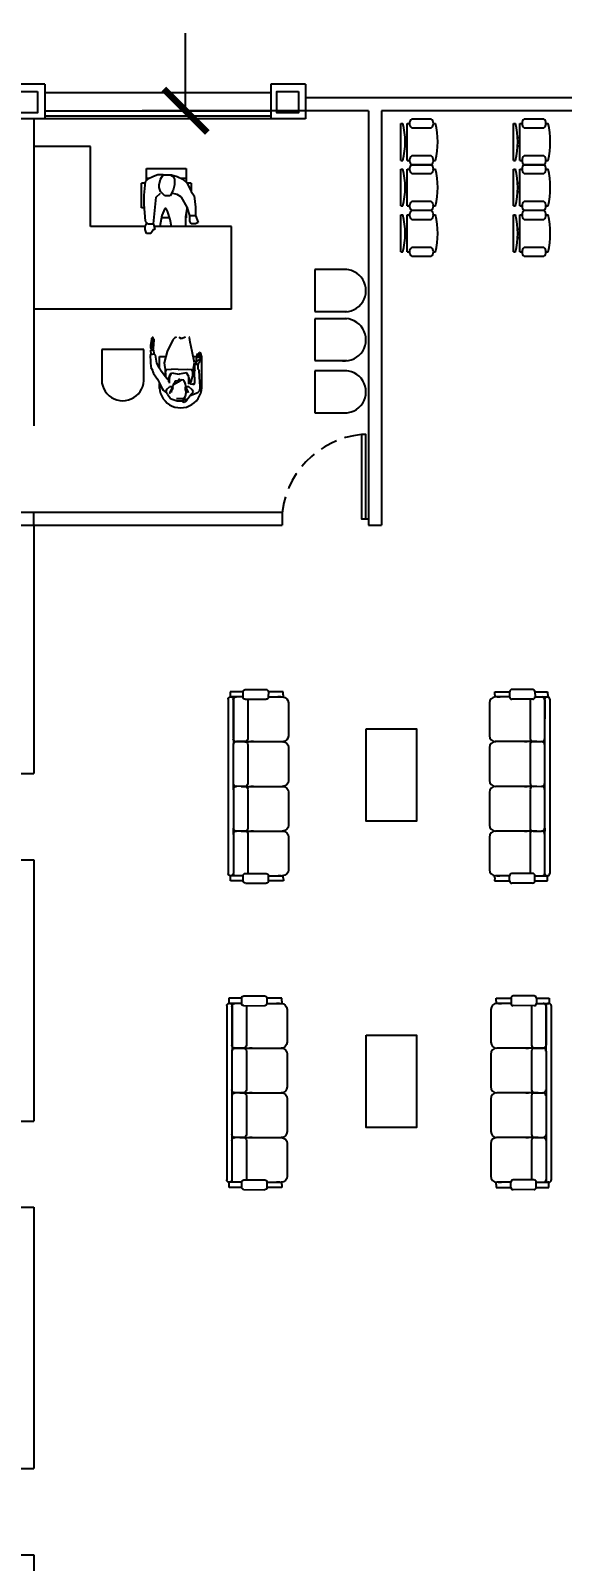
# Model space of a CAD drawing. Header units: millimetres. Extents: x -1615 to -538, y 177 to 397.
# Drawn here: x -1147.01 to -1140.89, y 326.57 to 344.19 of the extents above; entities that cross this region are included whole.
import ezdxf

# ---------------------------------------------------------------- set-up
doc = ezdxf.new("R2010")
doc.units = ezdxf.units.MM
doc.linetypes.add('OCULTA2', pattern=[0.3, 0.2, -0.1])
for name, color, linetype in [('MOB', 7, 'Continuous'), ('MUEB', 251, 'Continuous'), ('MUEBLES', 9, 'Continuous'), ('MUROS', 1, 'Continuous'), ('VENT', 4, 'Continuous'), ('VENTANAS', 4, 'Continuous')]:
    doc.layers.add(name, color=color, linetype=linetype)
doc.styles.get("Standard").update_dxf_attribs({"font": 'stylu.ttf'})
doc.dimstyles.new('ISO-25', dxfattribs={"dimtxt": 0.5, "dimasz": 0.5, "dimexe": 0.5, "dimexo": 0.625, "dimtad": 0, "dimtih": 1, "dimtoh": 1, "dimtxsty": 'Standard', "dimblk": 'ARCHTICK', "dimcen": 2.5, "dimadec": 0, "dimazin": 0, "dimtfac": 1, "dimtmove": 0, "dimatfit": 3, "dimfxl": 0, "dimarcsym": 0})

# ---------------------------------------------------------------- blocks, each defined once
blk = doc.blocks.new('A$C31F15ED4')
at = {"layer": 'VENT'}
blk.add_line((0, 0.03), (0, 0), dxfattribs=at)
blk.add_lwpolyline([(0, 0.03), (0.97, 0.03), (0.97, 0.08), (0, 0.08)], close=True, dxfattribs=at)
at = {"layer": 'VENT', "linetype": 'OCULTA2'}
blk.add_arc((-0.051, -0.025), 1.026, 5.8587, 87.1721, dxfattribs=at)
blk = doc.blocks.new('SILLON4')
at = {"layer": 'MOB'}
for p, q in [((0.609, 1.016), (0.262, 0.867)), ((0.719, 0.998), (0.696, 0.988)), ((0.706, 0.964), (0.699, 0.98)), ((0.763, 0.83), (0.706, 0.964)), ((0.706, 0.964), (0.72, 0.932)), ((0.763, 0.83), (0.706, 0.964)), ((0.719, 0.998), (0.751, 1.012)), ((0.751, 1.012), (0.818, 0.854)), ((0.136, 0.814), (-0.211, 0.665)), ((0.414, 0.34), (0.226, 0.778)), ((0.436, 0.289), (0.226, 0.777)), ((0.844, 0.576), (0.75, 0.797)), ((0.818, 0.854), (0.763, 0.83)), ((0.947, 0.62), (0.852, 0.84)), ((-0.337, 0.611), (-0.684, 0.462)), ((-0.059, 0.137), (-0.247, 0.575)), ((0.825, 0.6), (0.415, 0.424)), ((0.933, 0.586), (0.878, 0.562)), ((0.878, 0.562), (0.909, 0.492)), ((0.933, 0.586), (0.991, 0.452)), ((-0.81, 0.408), (-1.156, 0.26)), ((-0.81, 0.408), (-1.156, 0.26)), ((0.922, 0.396), (-0.922, -0.396)), ((-0.684, 0.29), (-0.72, 0.372)), ((0.898, 0.451), (-0.061, 0.038)), ((0.352, 0.398), (-0.058, 0.222)), ((0.358, 0.471), (0.37, 0.443)), ((0.397, 0.38), (0.436, 0.29)), ((0.891, 0.446), (0.481, 0.271)), ((0.909, 0.491), (0.936, 0.428)), ((0.991, 0.452), (0.936, 0.428)), ((-1.219, 0.167), (-1.196, 0.177)), ((-0.531, -0.066), (-0.696, 0.317)), ((-0.121, 0.195), (-0.531, 0.019)), ((-0.115, 0.268), (-0.103, 0.24)), ((-0.076, 0.177), (-0.037, 0.087)), ((-1.219, 0.167), (-1.251, 0.154)), ((-1.251, 0.154), (-1.183, -0.004)), ((-1.185, 0.154), (-1.192, 0.169)), ((-1.157, 0.087), (-1.192, 0.169)), ((-1.128, 0.02), (-1.185, 0.154)), ((-1.185, 0.154), (-1.172, 0.121)), ((-1.183, -0.004), (-1.128, 0.02)), ((-1, -0.214), (-1.094, 0.006)), ((-0.041, 0.047), (-0.945, -0.341)), ((-0.588, 0.065), (-0.576, 0.037)), ((-1.102, -0.258), (-1.197, -0.038)), ((-0.594, -0.008), (-1.013, -0.188)), ((-0.549, -0.026), (-0.51, -0.116)), ((-0.464, -0.135), (-0.534, -0.165)), ((-1.068, -0.272), (-1.013, -0.248)), ((-1.068, -0.272), (-1.011, -0.406)), ((-1.013, -0.248), (-0.955, -0.383)), ((-1.012, -0.251), (-0.979, -0.328)), ((-1.011, -0.406), (-0.956, -0.382)), ((-0.956, -0.382), (-0.959, -0.375))]:
    blk.add_line(p, q, dxfattribs=at)
for centre, radius, start, end in [((0.636, 0.953), 0.0686, 23.2236, 113.2236), ((0.163, 0.751), 0.0686, 23.2236, 113.2236), ((0.163, 0.751), 0.0686, 23.2236, 113.2236), ((0.289, 0.804), 0.0686, 113.2236, 203.2236), ((0.773, 0.807), 0.0257, 113.2236, 203.2236), ((0.829, 0.83), 0.0257, 23.2236, 113.2236), ((-0.31, 0.548), 0.0686, 23.2236, 113.2236), ((-0.31, 0.548), 0.0686, 23.2236, 113.2236), ((-0.184, 0.602), 0.0686, 113.2236, 203.2236), ((0.868, 0.586), 0.0257, 203.2236, 293.2236), ((0.923, 0.61), 0.0257, 293.2236, 23.2236), ((-0.783, 0.345), 0.0686, 23.2236, 113.2236), ((-0.783, 0.345), 0.0686, 23.2236, 113.2236), ((-0.656, 0.399), 0.0686, 113.2236, 203.2236), ((0.365, 0.366), 0.0343, 23.2236, 113.2236), ((0.429, 0.392), 0.0343, 113.2236, 203.2236), ((0.877, 0.478), 0.0343, 293.2236, 23.2236), ((0.908, 0.427), 0.0257, 23.2236, 113.2236), ((0.912, 0.419), 0.0257, 293.2236, 23.2236), ((-1.129, 0.197), 0.0686, 113.2236, 203.2236), ((-0.107, 0.163), 0.0343, 23.2236, 113.2236), ((-0.044, 0.19), 0.0343, 113.2236, 203.2236), ((0.404, 0.276), 0.0343, 293.2236, 23.2236), ((0.467, 0.302), 0.0343, 203.2236, 293.2236), ((-1.118, -0.004), 0.0257, 23.2236, 113.2236), ((-0.517, -0.012), 0.0343, 113.2236, 203.2236), ((-0.069, 0.073), 0.0343, 293.2236, 23.2236), ((-0.006, 0.1), 0.0343, 203.2236, 293.2236), ((-1.173, -0.028), 0.0257, 113.2236, 203.2236), ((-0.58, -0.039), 0.0343, 23.2236, 113.2236), ((-0.541, -0.13), 0.0343, 293.2236, 23.2236), ((-0.478, -0.103), 0.0343, 203.2236, 293.2236), ((-1.078, -0.248), 0.0257, 203.2236, 293.2236), ((-1.023, -0.224), 0.0257, 293.2236, 23.2236), ((-0.955, -0.318), 0.0257, 203.2236, 293.2236), ((-0.935, -0.365), 0.0257, 113.2236, 203.2236), ((-0.932, -0.372), 0.0257, 203.2236, 293.2236)]:
    blk.add_arc(centre, radius, start, end, dxfattribs=at)
blk = doc.blocks.new('A$C63B07002')
at = {"layer": 'MOB', "xscale": -1, "rotation": 51.18713273036943}
blk.add_blockref('SILLON4', (1.259, 0.489), dxfattribs=at)
blk = doc.blocks.new('Silla - Escritorio')
at = {"linetype": 'Continuous'}
for p, q in [((-8.5, 0), (-8.5, -1)), ((-8.5, 0), (8.5, 0)), ((8.5, 0), (8.5, -1)), ((-10.5, -5), (-10.5, -14)), ((-8.5, -3), (-8.5, -4)), ((-8.5, -3), (8.5, -3)), ((-6.5, -14), (-6.5, -5)), ((-2, -3), (-2, -1.9355)), ((2, -1.9576), (2, -3)), ((6.5, -5), (6.5, -14)), ((8.5, -3), (8.5, -4)), ((10.5, -14), (10.5, -5)), ((-8.5, -15), (-8.5, -16)), ((8.5, -15), (8.5, -16))]:
    blk.add_line(p, q, dxfattribs=at)
for centre, radius, start, end in [((-8.5, -6.5), 2.5, 36.8699, 143.1301), ((0, 34.625), 36.625, 256.5803, 283.4197), ((8.5, -6.5), 2.5, 36.8699, 143.1301), ((-8.5, -12.5), 2.5, 216.8699, 323.1301), ((8.5, -12.5), 2.5, 216.8699, 323.1301), ((0, 19.625), 36.625, 256.5803, 283.4197)]:
    blk.add_arc(centre, radius, start, end, dxfattribs=at)
blk = doc.blocks.new('_ArchTick')
at = {"color": 0, "linetype": 'ByBlock', "const_width": 0.15}
blk.add_lwpolyline([(-0.5, -0.5), (0.5, 0.5)], dxfattribs=at)
blk = doc.blocks.new('*D266')
at = {"color": 0, "lineweight": -2}
for p, q in [((-1141.245, 346.898), (-1145.724, 346.898)), ((-1145.224, 346.898), (-1145.224, 346.002)), ((-1145.224, 343.267), (-1145.224, 344.162)), ((-1143.745, 343.267), (-1145.724, 343.267))]:
    blk.add_line(p, q, dxfattribs=at)
at = {"layer": 'Defpoints', "color": 0}
for p in [(-1140.62, 346.898), (-1145.224, 343.267), (-1143.12, 343.267)]:
    blk.add_point(p, dxfattribs=at)
at = {"color": 0, "lineweight": -2, "xscale": 0.5, "yscale": 0.5, "zscale": 0.5}
for p, rotation in [((-1145.224, 346.898), 90), ((-1145.224, 343.267), 270)]:
    blk.add_blockref('_ArchTick', p, dxfattribs=dict(at, rotation=rotation))
at = {"color": 0, "insert": (-1145.224, 345.082), "char_height": 0.5, "attachment_point": 5}
blk.add_mtext('3,63', dxfattribs=at)

msp = doc.modelspace()

# ---------------------------------------------------------------- linework, layer by layer
at = {"layer": 'MOB'}
for points in [[(-1143.145, 336.154), (-1142.568, 336.154), (-1142.568, 335.092), (-1143.145, 335.092)], [(-1143.145, 332.627), (-1142.568, 332.627), (-1142.568, 331.565), (-1143.145, 331.565)]]:
    msp.add_lwpolyline(points, close=True, dxfattribs=at)
at = {"layer": 'MUEB'}
for p, q in [((-1146.318, 342.855), (-1146.97, 342.855)), ((-1146.318, 341.934), (-1146.318, 342.855)), ((-1145.674, 342.604), (-1145.217, 342.604)), ((-1145.674, 342.464), (-1145.674, 342.604)), ((-1145.674, 342.49), (-1145.638, 342.49)), ((-1145.593, 342.512), (-1145.658, 342.48)), ((-1145.545, 342.529), (-1145.593, 342.512)), ((-1145.481, 342.529), (-1145.545, 342.529)), ((-1145.513, 342.48), (-1145.481, 342.529)), ((-1145.481, 342.529), (-1145.385, 342.529)), ((-1145.4, 342.529), (-1145.369, 342.512)), ((-1145.385, 342.529), (-1145.32, 342.512)), ((-1145.369, 342.512), (-1145.352, 342.48)), ((-1145.32, 342.512), (-1145.256, 342.48)), ((-1145.276, 342.49), (-1145.217, 342.49)), ((-1145.217, 342.604), (-1145.217, 342.441)), ((-1145.691, 342.433), (-1145.731, 342.433)), ((-1145.731, 342.148), (-1145.731, 342.433)), ((-1145.69, 342.448), (-1145.706, 342.296)), ((-1145.658, 342.48), (-1145.69, 342.448)), ((-1145.561, 342.271), (-1145.513, 342.32)), ((-1145.529, 342.416), (-1145.513, 342.48)), ((-1145.529, 342.384), (-1145.529, 342.416)), ((-1145.513, 342.336), (-1145.529, 342.384)), ((-1145.465, 342.288), (-1145.513, 342.336)), ((-1145.369, 342.352), (-1145.4, 342.288)), ((-1145.32, 342.304), (-1145.385, 342.32)), ((-1145.352, 342.416), (-1145.369, 342.352)), ((-1145.352, 342.48), (-1145.352, 342.416)), ((-1145.256, 342.48), (-1145.208, 342.432)), ((-1145.16, 342.433), (-1145.209, 342.433)), ((-1145.208, 342.432), (-1145.16, 342.336)), ((-1145.16, 342.433), (-1145.16, 342.336)), ((-1145.16, 342.336), (-1145.127, 342.288)), ((-1145.702, 342.148), (-1145.731, 342.148)), ((-1145.706, 342.296), (-1145.706, 342.191)), ((-1145.706, 342.191), (-1145.69, 341.998)), ((-1145.593, 341.966), (-1145.561, 342.271)), ((-1145.465, 342.143), (-1145.497, 342.063)), ((-1145.4, 342.288), (-1145.465, 342.288)), ((-1145.449, 342.143), (-1145.465, 342.143)), ((-1145.433, 342.111), (-1145.449, 342.143)), ((-1145.272, 342.271), (-1145.32, 342.304)), ((-1145.208, 342.159), (-1145.272, 342.271)), ((-1145.208, 342.159), (-1145.224, 342.047)), ((-1145.204, 342.148), (-1145.209, 342.148)), ((-1145.176, 342.063), (-1145.208, 342.159)), ((-1145.127, 342.288), (-1145.111, 342.159)), ((-1145.111, 342.159), (-1145.111, 342.063)), ((-1145.69, 341.998), (-1145.658, 341.966)), ((-1145.69, 341.934), (-1145.674, 341.966)), ((-1145.674, 341.966), (-1145.674, 341.982)), ((-1145.658, 341.966), (-1145.593, 341.966)), ((-1145.593, 341.966), (-1145.577, 341.902)), ((-1145.497, 342.063), (-1145.52, 341.934)), ((-1145.407, 342.034), (-1145.502, 342.034)), ((-1145.4, 342.014), (-1145.433, 342.111)), ((-1145.385, 341.934), (-1145.4, 342.014)), ((-1145.224, 342.047), (-1145.224, 341.934)), ((-1145.217, 342.034), (-1145.224, 342.034)), ((-1145.217, 342.096), (-1145.217, 342.034)), ((-1145.176, 341.998), (-1145.176, 342.063)), ((-1145.176, 342.063), (-1145.111, 342.063)), ((-1145.16, 341.966), (-1145.176, 341.998)), ((-1145.111, 341.966), (-1145.16, 341.966)), ((-1145.111, 342.063), (-1145.079, 341.982)), ((-1145.079, 341.982), (-1145.111, 341.966)), ((-1145.69, 341.934), (-1146.318, 341.934)), ((-1145.69, 341.902), (-1145.69, 341.934)), ((-1145.674, 341.854), (-1145.69, 341.902)), ((-1145.625, 341.854), (-1145.674, 341.854)), ((-1145.593, 341.902), (-1145.625, 341.854)), ((-1145.577, 341.902), (-1145.593, 341.902)), ((-1144.697, 341.934), (-1145.585, 341.934)), ((-1145.384, 341.934), (-1145.385, 341.934)), ((-1144.697, 340.984), (-1144.697, 341.934)), ((-1143.37, 341.439), (-1143.738, 341.439)), ((-1143.738, 341.439), (-1143.738, 340.956)), ((-1144.697, 340.984), (-1146.97, 340.984)), ((-1143.738, 340.956), (-1143.366, 340.956)), ((-1143.37, 340.874), (-1143.738, 340.874)), ((-1143.738, 340.874), (-1143.738, 340.391)), ((-1145.623, 340.591), (-1145.628, 340.569)), ((-1145.628, 340.569), (-1145.623, 340.545)), ((-1145.621, 340.605), (-1145.623, 340.598)), ((-1145.623, 340.598), (-1145.623, 340.567)), ((-1145.623, 340.535), (-1145.623, 340.567)), ((-1145.623, 340.565), (-1145.623, 340.535)), ((-1145.616, 340.648), (-1145.622, 340.604)), ((-1145.615, 340.604), (-1145.621, 340.605)), ((-1145.612, 340.648), (-1145.616, 340.648)), ((-1145.614, 340.585), (-1145.615, 340.604)), ((-1145.614, 340.586), (-1145.606, 340.648)), ((-1145.614, 340.586), (-1145.614, 340.586)), ((-1145.614, 340.561), (-1145.614, 340.585)), ((-1145.614, 340.561), (-1145.595, 340.539)), ((-1145.606, 340.648), (-1145.612, 340.648)), ((-1145.608, 340.656), (-1145.609, 340.648)), ((-1145.604, 340.656), (-1145.608, 340.656)), ((-1145.605, 340.589), (-1145.598, 340.656)), ((-1145.598, 340.656), (-1145.604, 340.656)), ((-1145.598, 340.648), (-1145.599, 340.648)), ((-1145.592, 340.648), (-1145.598, 340.648)), ((-1145.598, 340.591), (-1145.592, 340.648)), ((-1145.595, 340.539), (-1145.591, 340.575)), ((-1145.586, 340.639), (-1145.592, 340.639)), ((-1145.591, 340.575), (-1145.584, 340.636)), ((-1145.584, 340.636), (-1145.586, 340.639)), ((-1145.371, 340.631), (-1145.437, 340.495)), ((-1145.347, 340.655), (-1145.371, 340.631)), ((-1145.33, 340.661), (-1145.347, 340.655)), ((-1145.274, 340.642), (-1145.297, 340.661)), ((-1145.278, 340.661), (-1145.284, 340.65)), ((-1145.224, 340.661), (-1145.274, 340.642)), ((-1145.178, 340.656), (-1145.186, 340.661)), ((-1145.186, 340.661), (-1145.186, 340.661)), ((-1145.173, 340.605), (-1145.178, 340.656)), ((-1145.148, 340.495), (-1145.173, 340.605)), ((-1146.189, 340.519), (-1146.189, 340.148)), ((-1145.705, 340.519), (-1146.189, 340.519)), ((-1145.705, 340.151), (-1145.705, 340.519)), ((-1145.623, 340.462), (-1145.631, 340.45)), ((-1145.631, 340.45), (-1145.623, 340.314)), ((-1145.621, 340.511), (-1145.628, 340.51)), ((-1145.628, 340.51), (-1145.623, 340.462)), ((-1145.623, 340.535), (-1145.621, 340.525)), ((-1145.623, 340.462), (-1145.586, 340.468)), ((-1145.621, 340.525), (-1145.621, 340.511)), ((-1145.591, 340.513), (-1145.621, 340.511)), ((-1145.597, 340.513), (-1145.594, 340.528)), ((-1145.594, 340.528), (-1145.595, 340.539)), ((-1145.586, 340.468), (-1145.591, 340.513)), ((-1145.571, 340.454), (-1145.586, 340.468)), ((-1145.554, 340.363), (-1145.571, 340.454)), ((-1145.524, 340.437), (-1145.453, 340.437)), ((-1145.524, 340.302), (-1145.524, 340.437)), ((-1145.437, 340.495), (-1145.472, 340.366)), ((-1145.123, 340.366), (-1145.148, 340.495)), ((-1145.137, 340.437), (-1145.099, 340.437)), ((-1145.106, 340.376), (-1145.108, 340.37)), ((-1145.103, 340.407), (-1145.106, 340.376)), ((-1145.061, 340.406), (-1145.106, 340.376)), ((-1145.096, 340.461), (-1145.103, 340.407)), ((-1145.089, 340.465), (-1145.096, 340.461)), ((-1145.079, 340.474), (-1145.089, 340.42)), ((-1145.086, 340.461), (-1145.089, 340.465)), ((-1145.086, 340.437), (-1145.086, 340.461)), ((-1145.086, 340.437), (-1145.086, 340.437)), ((-1145.074, 340.474), (-1145.079, 340.474)), ((-1145.065, 340.484), (-1145.078, 340.421)), ((-1145.069, 340.471), (-1145.074, 340.474)), ((-1145.072, 340.453), (-1145.069, 340.471)), ((-1145.072, 340.367), (-1145.056, 340.383)), ((-1145.059, 340.484), (-1145.065, 340.484)), ((-1145.054, 340.478), (-1145.065, 340.421)), ((-1145.056, 340.48), (-1145.059, 340.484)), ((-1145.059, 340.45), (-1145.056, 340.48)), ((-1145.051, 340.431), (-1145.058, 340.411)), ((-1145.056, 340.383), (-1145.046, 340.413)), ((-1145.048, 340.478), (-1145.054, 340.478)), ((-1145.051, 340.433), (-1145.044, 340.475)), ((-1145.042, 340.45), (-1145.051, 340.431)), ((-1145.05, 340.437), (-1145.048, 340.437)), ((-1145.044, 340.475), (-1145.048, 340.478)), ((-1145.046, 340.413), (-1145.036, 340.441)), ((-1145.038, 340.447), (-1145.042, 340.45)), ((-1145.04, 340.431), (-1145.04, 340.066)), ((-1145.036, 340.441), (-1145.038, 340.447)), ((-1143.738, 340.391), (-1143.366, 340.391)), ((-1145.623, 340.314), (-1145.606, 340.28)), ((-1145.606, 340.28), (-1145.601, 340.261)), ((-1145.601, 340.261), (-1145.594, 340.245)), ((-1145.594, 340.245), (-1145.549, 340.178)), ((-1145.525, 340.303), (-1145.554, 340.363)), ((-1145.517, 340.296), (-1145.525, 340.303)), ((-1145.514, 340.282), (-1145.517, 340.296)), ((-1145.47, 340.223), (-1145.514, 340.282)), ((-1145.472, 340.366), (-1145.455, 340.262)), ((-1145.424, 340.167), (-1145.47, 340.223)), ((-1145.46, 340.289), (-1145.455, 340.215)), ((-1145.455, 340.262), (-1145.443, 340.289)), ((-1145.455, 340.215), (-1145.455, 340.262)), ((-1145.455, 340.215), (-1145.452, 340.201)), ((-1145.443, 340.289), (-1145.388, 340.293)), ((-1145.415, 340.207), (-1145.43, 340.174)), ((-1145.404, 340.233), (-1145.415, 340.207)), ((-1145.386, 340.25), (-1145.41, 340.207)), ((-1145.41, 340.196), (-1145.41, 340.207)), ((-1145.391, 340.239), (-1145.404, 340.233)), ((-1145.31, 340.289), (-1145.388, 340.293)), ((-1145.386, 340.25), (-1145.299, 340.237)), ((-1145.31, 340.289), (-1145.207, 340.293)), ((-1145.213, 340.25), (-1145.299, 340.237)), ((-1145.188, 340.207), (-1145.213, 340.25)), ((-1145.207, 340.293), (-1145.153, 340.289)), ((-1145.188, 340.196), (-1145.188, 340.207)), ((-1145.16, 340.146), (-1145.142, 340.215)), ((-1145.142, 340.262), (-1145.153, 340.289)), ((-1145.142, 340.262), (-1145.123, 340.366)), ((-1145.142, 340.215), (-1145.138, 340.289)), ((-1145.142, 340.215), (-1145.142, 340.262)), ((-1145.119, 340.287), (-1145.126, 340.266)), ((-1145.126, 340.266), (-1145.123, 340.139)), ((-1145.119, 340.287), (-1145.118, 340.347)), ((-1145.078, 340.345), (-1145.118, 340.347)), ((-1145.108, 340.37), (-1145.111, 340.347)), ((-1145.081, 340.344), (-1145.072, 340.367)), ((-1145.079, 340.292), (-1145.078, 340.345)), ((-1145.068, 340.28), (-1145.079, 340.292)), ((-1145.061, 340.141), (-1145.068, 340.28)), ((-1145.066, 340.267), (-1145.068, 340.28)), ((-1143.37, 340.275), (-1143.738, 340.275)), ((-1143.738, 340.275), (-1143.738, 339.791)), ((-1145.549, 340.178), (-1145.522, 340.126)), ((-1145.524, 340.069), (-1145.524, 340.13)), ((-1145.522, 340.126), (-1145.509, 340.099)), ((-1145.509, 340.099), (-1145.482, 340.053)), ((-1145.482, 340.053), (-1145.442, 340.016)), ((-1145.445, 340.058), (-1145.452, 340.033)), ((-1145.438, 340.008), (-1145.452, 340.033)), ((-1145.443, 340.061), (-1145.445, 340.058)), ((-1145.443, 340.061), (-1145.408, 340.089)), ((-1145.41, 340.196), (-1145.421, 340.143)), ((-1145.41, 340.17), (-1145.41, 340.196)), ((-1145.41, 340.132), (-1145.41, 340.17)), ((-1145.377, 340.089), (-1145.408, 340.089)), ((-1145.398, 340.044), (-1145.408, 340.022)), ((-1145.397, 340.011), (-1145.408, 340.022)), ((-1145.386, 340.065), (-1145.398, 340.044)), ((-1145.378, 340.084), (-1145.386, 340.065)), ((-1145.386, 340.024), (-1145.383, 340.046)), ((-1145.383, 340.046), (-1145.378, 340.059)), ((-1145.373, 340.089), (-1145.378, 340.084)), ((-1145.371, 340.081), (-1145.378, 340.059)), ((-1145.368, 340.113), (-1145.373, 340.099)), ((-1145.373, 340.089), (-1145.373, 340.099)), ((-1145.371, 340.081), (-1145.373, 340.089)), ((-1145.361, 340.125), (-1145.368, 340.113)), ((-1145.349, 340.126), (-1145.361, 340.125)), ((-1145.356, 340.133), (-1145.357, 340.125)), ((-1145.301, 340.149), (-1145.356, 340.116)), ((-1145.35, 340.148), (-1145.356, 340.133)), ((-1145.343, 340.158), (-1145.35, 340.148)), ((-1145.311, 340.143), (-1145.349, 340.126)), ((-1145.343, 340.158), (-1145.311, 340.163)), ((-1145.301, 340.178), (-1145.311, 340.163)), ((-1145.272, 340.169), (-1145.311, 340.143)), ((-1145.301, 340.149), (-1145.311, 340.143)), ((-1145.293, 340.178), (-1145.301, 340.178)), ((-1145.301, 340.149), (-1145.272, 340.169)), ((-1145.286, 340.163), (-1145.293, 340.178)), ((-1145.282, 340.163), (-1145.286, 340.163)), ((-1145.282, 340.163), (-1145.286, 340.163)), ((-1145.282, 340.163), (-1145.282, 340.163)), ((-1145.244, 340.166), (-1145.272, 340.169)), ((-1145.23, 340.131), (-1145.244, 340.166)), ((-1145.226, 340.119), (-1145.23, 340.131)), ((-1145.227, 339.984), (-1145.219, 340.024)), ((-1145.223, 340.099), (-1145.226, 340.119)), ((-1145.226, 340.081), (-1145.223, 340.089)), ((-1145.226, 340.059), (-1145.226, 340.081)), ((-1145.22, 340.046), (-1145.226, 340.059)), ((-1145.223, 340.089), (-1145.223, 340.099)), ((-1145.219, 340.088), (-1145.223, 340.099)), ((-1145.219, 340.024), (-1145.22, 340.046)), ((-1145.186, 340.089), (-1145.219, 340.089)), ((-1145.219, 340.084), (-1145.219, 340.088)), ((-1145.216, 340.065), (-1145.219, 340.084)), ((-1145.2, 340.044), (-1145.216, 340.081)), ((-1145.19, 340.022), (-1145.2, 340.044)), ((-1145.182, 340.131), (-1145.195, 340.121)), ((-1145.188, 340.17), (-1145.188, 340.196)), ((-1145.188, 340.196), (-1145.173, 340.128)), ((-1145.188, 340.126), (-1145.188, 340.17)), ((-1145.152, 340.061), (-1145.186, 340.089)), ((-1145.166, 340.123), (-1145.182, 340.131)), ((-1145.171, 340.126), (-1145.16, 340.146)), ((-1145.171, 339.99), (-1145.082, 340.023)), ((-1145.166, 340.123), (-1145.144, 340.121)), ((-1145.156, 340.008), (-1145.135, 340.032)), ((-1145.149, 340.058), (-1145.152, 340.061)), ((-1145.135, 340.032), (-1145.149, 340.058)), ((-1145.133, 340.119), (-1145.144, 340.121)), ((-1145.122, 340.114), (-1145.133, 340.119)), ((-1145.123, 340.139), (-1145.131, 340.118)), ((-1145.082, 340.023), (-1145.064, 340.044)), ((-1145.064, 340.044), (-1145.057, 340.074)), ((-1145.056, 340.102), (-1145.061, 340.141)), ((-1145.057, 340.074), (-1145.056, 340.102)), ((-1145.434, 340.005), (-1145.438, 340.008)), ((-1145.434, 340.005), (-1145.397, 339.954)), ((-1145.397, 339.954), (-1145.378, 339.948)), ((-1145.378, 339.948), (-1145.323, 339.928)), ((-1145.33, 339.955), (-1145.264, 339.955)), ((-1145.323, 339.928), (-1145.272, 339.928)), ((-1145.272, 339.928), (-1145.216, 339.948)), ((-1145.269, 339.928), (-1145.26, 339.921)), ((-1145.264, 339.955), (-1145.235, 339.962)), ((-1145.26, 339.921), (-1145.239, 339.915)), ((-1145.239, 339.915), (-1145.215, 339.93)), ((-1145.235, 339.962), (-1145.227, 339.984)), ((-1145.215, 339.93), (-1145.197, 339.954)), ((-1145.197, 339.954), (-1145.16, 340.005)), ((-1145.174, 339.99), (-1145.171, 339.99)), ((-1145.16, 340.005), (-1145.156, 340.008)), ((-1143.738, 339.791), (-1143.366, 339.791))]:
    msp.add_line(p, q, dxfattribs=at)
for centre, radius, start, end in [((-1145.448, 343.691), 1.622, 278.1379, 278.1736), ((-1143.392, 341.197), 0.243, 263.9123, 95.1907), ((-1143.392, 340.632), 0.243, 263.9123, 95.1907), ((-1145.947, 340.173), 0.243, 173.9123, 5.1907), ((-1143.392, 340.033), 0.243, 263.9123, 95.1907), ((-1145.282, 340.091), 0.243, 174.8093, 6.0877)]:
    msp.add_arc(centre, radius, start, end, dxfattribs=at)
at = {"layer": 'MUROS'}
for p, q in [((-1146.845, 343.573), (-1147.245, 343.573)), ((-1146.845, 343.573), (-1146.845, 343.173)), ((-1144.245, 343.573), (-1144.245, 343.173)), ((-1143.845, 343.573), (-1144.245, 343.573)), ((-1143.845, 343.573), (-1143.845, 343.173)), ((-1138.245, 343.417), (-1143.845, 343.417)), ((-1143.12, 343.267), (-1143.845, 343.267)), ((-1143.12, 343.267), (-1143.12, 338.497)), ((-1138.245, 343.267), (-1142.97, 343.267)), ((-1142.97, 343.267), (-1142.97, 338.497)), ((-1146.845, 343.173), (-1147.245, 343.173)), ((-1146.97, 343.173), (-1146.97, 339.64)), ((-1143.845, 343.173), (-1144.245, 343.173)), ((-1152.97, 338.647), (-1146.97, 338.647)), ((-1146.97, 338.497), (-1146.97, 338.647)), ((-1146.97, 338.647), (-1144.113, 338.647)), ((-1144.113, 338.647), (-1144.113, 338.497)), ((-1150.57, 338.497), (-1146.97, 338.497)), ((-1146.97, 338.497), (-1146.97, 335.64)), ((-1146.97, 338.497), (-1144.113, 338.497)), ((-1143.12, 338.497), (-1142.97, 338.497)), ((-1147.12, 335.64), (-1146.97, 335.64)), ((-1156.57, 334.647), (-1146.97, 334.647)), ((-1146.97, 334.647), (-1146.97, 331.64)), ((-1147.12, 331.64), (-1146.97, 331.64)), ((-1156.57, 330.647), (-1146.97, 330.647)), ((-1146.97, 330.647), (-1146.97, 327.64)), ((-1147.12, 327.64), (-1146.97, 327.64)), ((-1156.57, 326.647), (-1146.97, 326.647)), ((-1146.97, 326.647), (-1146.97, 323.64))]:
    msp.add_line(p, q, dxfattribs=at)
for points in [[(-1146.927, 343.49), (-1146.927, 343.244), (-1147.174, 343.244), (-1147.174, 343.49)], [(-1143.927, 343.49), (-1143.927, 343.244), (-1144.174, 343.244), (-1144.174, 343.49)]]:
    msp.add_lwpolyline(points, close=True, dxfattribs=at)
at = {"layer": 'VENTANAS'}
for p, q in [((-1144.245, 343.473), (-1146.845, 343.473)), ((-1144.245, 343.263), (-1146.845, 343.263)), ((-1144.245, 343.203), (-1146.845, 343.203)), ((-1144.245, 343.173), (-1146.845, 343.173))]:
    msp.add_line(p, q, dxfattribs=at)

# ---------------------------------------------------------------- block references
at = {"rotation": 90}
msp.add_blockref('A$C31F15ED4', (-1143.12, 338.572), dxfattribs=at)
at = {"layer": 'MUEBLES', "ltscale": 0.3, "xscale": 0.02499999999986358, "yscale": 0.02500000000014779, "zscale": 0.025, "rotation": 90}
for p in [(-1142.748, 342.909), (-1141.453, 342.909), (-1142.748, 342.384), (-1141.453, 342.384), (-1142.748, 341.855), (-1141.453, 341.855)]:
    msp.add_blockref('Silla - Escritorio', p, dxfattribs=at)
at = {"layer": 'VENTANAS', "rotation": 242.0426454678434}
for p in [(-1144.576, 336.833), (-1144.592, 333.306)]:
    msp.add_blockref('A$C63B07002', p, dxfattribs=at)
at = {"layer": 'VENTANAS', "xscale": -1, "rotation": 117.9573545321566}
for p in [(-1141.192, 336.833), (-1141.176, 333.306)]:
    msp.add_blockref('A$C63B07002', p, dxfattribs=at)

# ---------------------------------------------------------------- dimensions: what is measured, and where the dimension line sits
dim = msp.add_linear_dim(base=(-1145.224, 343.267), p1=(-1140.62, 346.898), p2=(-1143.12, 343.267), angle=90, dimstyle='ISO-25', override={"dimtmove": 1})
dim.commit()
dim.dimension.update_dxf_attribs({"geometry": '*D266', "text_midpoint": (-1145.224, 345.082)})

doc.saveas('drawing.dxf')
